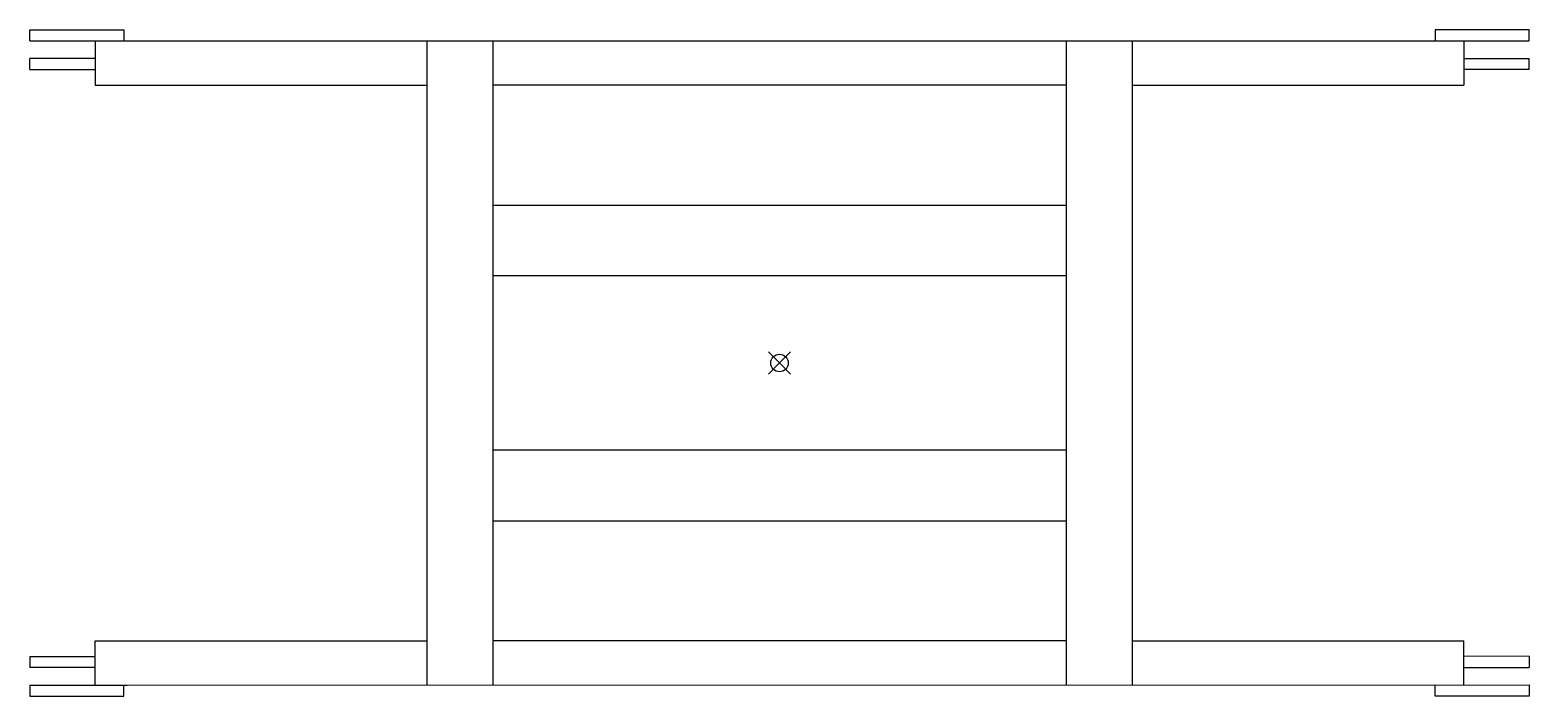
# Model space of a CAD drawing. Extents: x -1700 to 1700, y -756 to 756.
import ezdxf

# ---------------------------------------------------------------- set-up
doc = ezdxf.new("R2010")
doc.units = 0
doc.layers.get('0').update_dxf_attribs({"linetype": 'CONTINUOUS'})

msp = doc.modelspace()

# ---------------------------------------------------------------- linework, layer by layer
for p, q in [((-1699.99585, 755.501825), (-1487.50416, 755.501825)), ((-1699.99585, 730.501825), (-1699.99585, 755.501825)), ((-1487.50416, 755.501825), (-1487.50416, 730.501825)), ((1487.50415, 755.501825), (1487.50415, 730.501825)), ((1699.99584, 755.501825), (1487.50415, 755.501825)), ((1699.99584, 730.501825), (1699.99584, 755.501825)), ((-1699.99585, 730.501825), (-1479.50416, 730.501825)), ((-1552.50416, 730.501825), (-1552.50416, 630.479813)), ((-1479.50416, 730.501825), (1699.99584, 730.501825)), ((-800.00386, 730.000002), (-800.00386, -730.513168)), ((-650.00386, 730.000002), (-650.00386, -730.511041)), ((650.00385, 730.000002), (650.00385, -730.492609)), ((800.00385, 730.000002), (800.00385, -730.490482)), ((1552.50415, 730.501825), (1552.50415, 630.479813)), ((-1552.50416, 690.501825), (-1699.99585, 690.501825)), ((-1699.99585, 665.501825), (-1699.99585, 690.501825)), ((1552.50415, 690.501825), (1699.99584, 690.501825)), ((1699.99584, 665.501825), (1699.99584, 690.501825)), ((-1699.99585, 665.501825), (-1552.50416, 665.501825)), ((1699.99584, 665.501825), (1552.50415, 665.501825)), ((-1552.50416, 630.479813), (-800.00386, 630.479813)), ((650.00385, 630.479813), (-650.00386, 630.479813)), ((800.00385, 630.479813), (1552.50415, 630.479813)), ((-650.00386, 358), (650, 358.000001)), ((650.00385, 198.000002), (-650.00386, 198.000002)), ((650.006657, -197.990786), (-650.001053, -198.009218)), ((-649.998784, -358.009216), (650.005076, -357.990785)), ((-1552.495221, -630.501825), (-799.994921, -630.491156)), ((-1552.493803, -730.523837), (-1552.495221, -630.501825)), ((650.012789, -630.470597), (-649.994921, -630.489029)), ((800.012789, -630.46847), (1552.513089, -630.457801)), ((1552.514507, -730.479813), (1552.513089, -630.457801)), ((-1699.986414, -665.525928), (-1552.494724, -665.523837)), ((-1699.986414, -665.525928), (-1699.98606, -690.525928)), ((1700.005276, -665.477722), (1552.513586, -665.479813)), ((1700.005276, -665.477722), (1700.00563, -690.477722)), ((-1552.49437, -690.523837), (-1699.98606, -690.525928)), ((1552.51394, -690.479813), (1700.00563, -690.477722)), ((-1699.985492, -730.525928), (-1479.493803, -730.522802)), ((-1699.985492, -730.525928), (-1699.985138, -755.525928)), ((-1487.493448, -755.522915), (-1487.493803, -730.522915)), ((-1479.493803, -730.522802), (1700.006197, -730.477722)), ((1487.514862, -755.480735), (1487.514507, -730.480735)), ((1700.006197, -730.477722), (1700.006552, -755.477722)), ((-1699.985138, -755.525928), (-1487.493448, -755.522915)), ((1700.006552, -755.477722), (1487.514862, -755.480735))]:
    msp.add_line(p, q)
at = {"linetype": 'BYBLOCK'}
for q in [(-25, 25), (-25, -25), (25, 25), (0, 0), (25, -25)]:
    msp.add_line((0, 0), q, dxfattribs=at)
msp.add_circle((0, 0), 20, dxfattribs=at)

doc.saveas('drawing.dxf')
